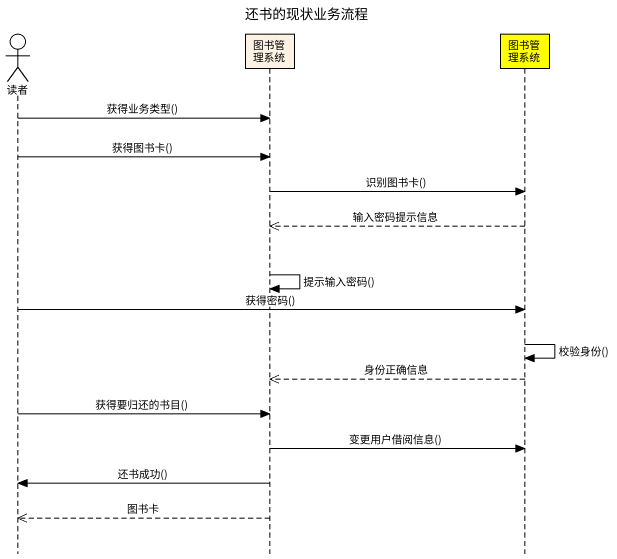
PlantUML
@startuml
title 还书的现状业务流程
hide footbox
actor 读者
participant 图书管理系统
participant "图书管理系统" as 图书管理系统_2 #FFFF00

读者 -> 图书管理系统 : 获得业务类型()
读者 -> 图书管理系统 : 获得图书卡()
图书管理系统 -> 图书管理系统_2 : 识别图书卡()
图书管理系统_2 -->> 图书管理系统 : 输入密码提示信息
图书管理系统 -> 图书管理系统 : 提示输入密码()
读者 -> 图书管理系统_2 : 获得密码()
图书管理系统_2 -> 图书管理系统_2 : 校验身份()
图书管理系统_2 -->> 图书管理系统 : 身份正确信息
读者 -> 图书管理系统 : 获得要归还的书目()
图书管理系统 -> 图书管理系统_2 : 变更用户借阅信息()
图书管理系统 -> 读者 : 还书成功()
图书管理系统 -->> 读者 : 图书卡
@enduml
